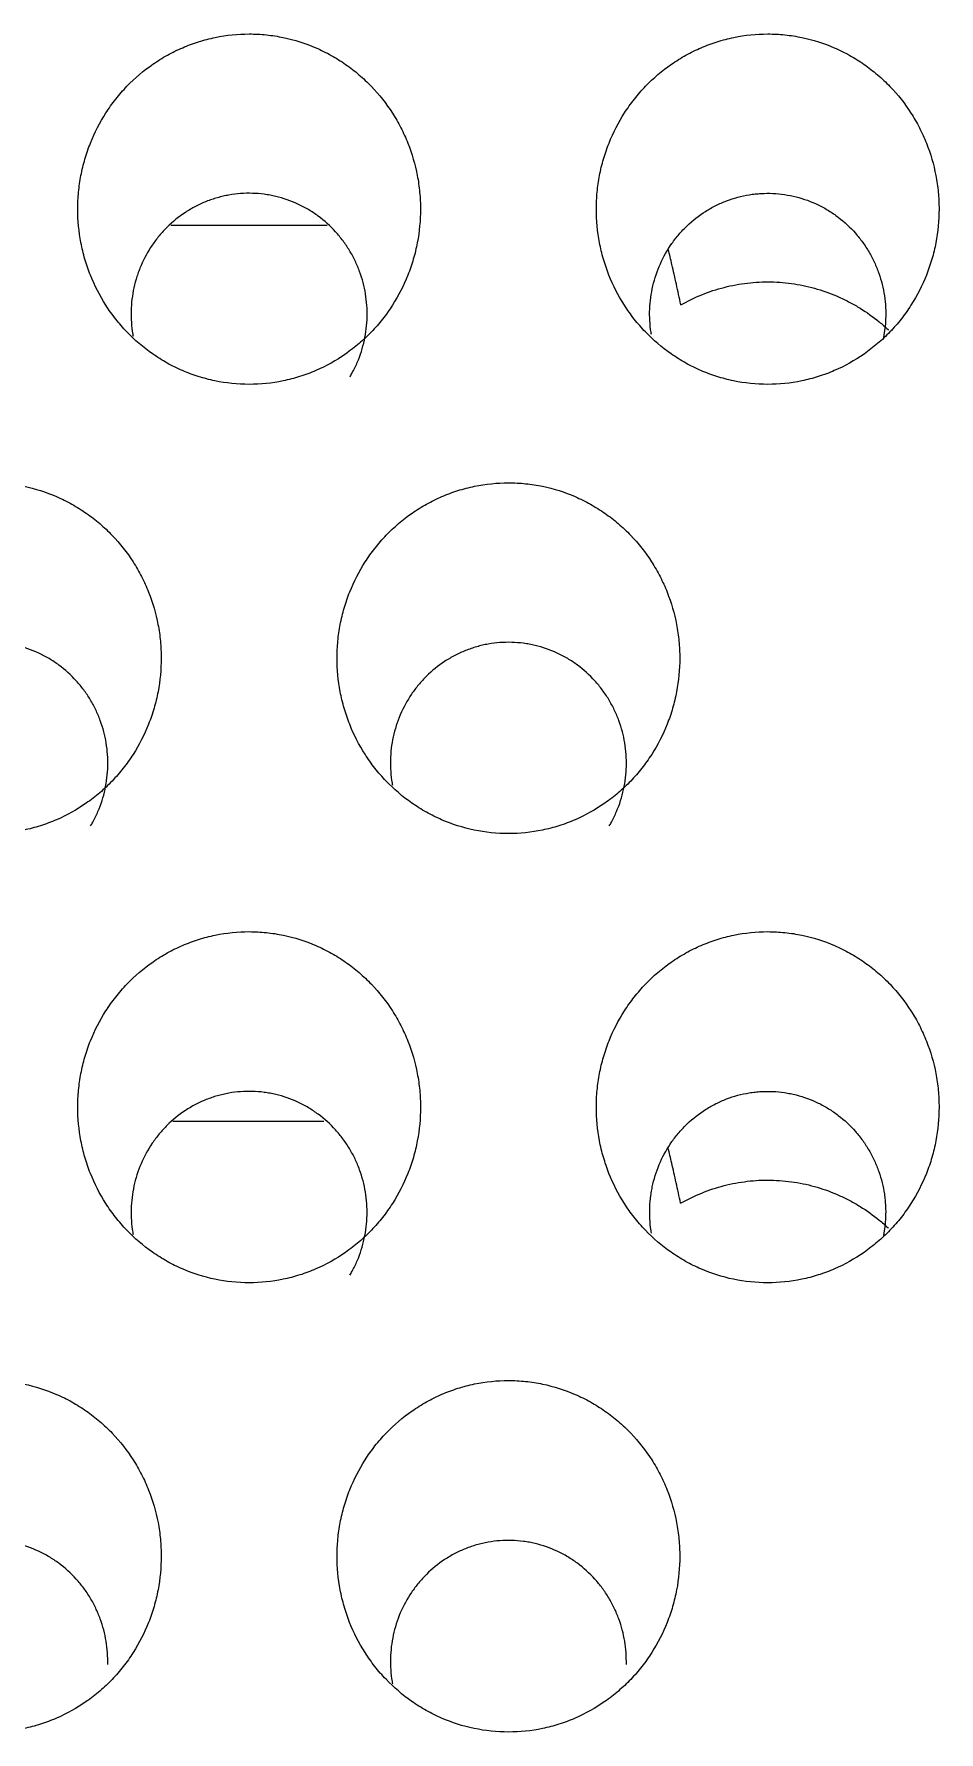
# Model space of a CAD drawing. Header units: millimetres. Extents: x 70151 to 230897, y 35202 to 113211.
# Drawn here: x 178599.89 to 178605.1, y 69187.48 to 69197.26 of the extents above; entities that cross this region are included whole.
import ezdxf

# ---------------------------------------------------------------- set-up
doc = ezdxf.new("R2010")
doc.units = ezdxf.units.MM
doc.header["$LTSCALE"] = 50
doc.layers.add('2-con', color=2, linetype='Continuous')
doc.layers.add('mark-B', color=2, linetype='Continuous', lineweight=20)

# ---------------------------------------------------------------- blocks, each defined once
blk = doc.blocks.new('무풍1WAY 대형')
at = {"layer": 'mark-B'}
blk.add_line((53.3571, -431.5502), (54.2279, -431.5502), dxfattribs=at)
for points, knots in [([(52.2945, -428.0332), (52.228, -428.0332), (52.1627, -428.04), (52.0664, -428.06), (52.0346, -428.0683), (51.9874, -428.0833), (51.9716, -428.0888), (51.9407, -428.1003), (51.9254, -428.1065), (51.85, -428.1392), (51.793, -428.1711), (51.7121, -428.2275), (51.6859, -428.2479), (51.636, -428.2907), (51.5886, -428.3357), (51.5459, -428.3849), (51.5157, -428.4234), (51.5059, -428.4365), (51.4869, -428.4633), (51.4777, -428.477), (51.4335, -428.5462), (51.404, -428.6042), (51.3681, -428.6947), (51.3575, -428.7255), (51.3438, -428.7726), (51.3396, -428.7885), (51.332, -428.8204), (51.3286, -428.8363), (51.3134, -428.9163), (51.3073, -428.9808), (51.3073, -429.062), (51.3077, -429.0783), (51.3092, -429.1109), (51.3104, -429.1273), (51.315, -429.1762), (51.3196, -429.2084), (51.3378, -429.304), (51.3558, -429.3662), (51.3919, -429.4573), (51.4055, -429.4873), (51.4353, -429.5455), (51.4515, -429.5737), (51.504, -429.6558), (51.5441, -429.707), (51.601, -429.7666), (51.6127, -429.7782), (51.6366, -429.8008), (51.6731, -429.8337), (51.7375, -429.8837), (51.7928, -429.9184), (51.8358, -429.9425), (51.8504, -429.9502), (51.88, -429.9648), (51.8951, -429.9718), (51.9707, -430.0046), (52.0331, -430.0244), (52.1295, -430.0445), (52.162, -430.0496), (52.2282, -430.0565), (52.2611, -430.0582), (52.3596, -430.0583), (52.4249, -430.0516), (52.5059, -430.0349), (52.5221, -430.0311), (52.5541, -430.0227), (52.6016, -430.009), (52.6784, -429.9804), (52.7372, -429.9514), (52.7946, -429.9194), (52.8228, -429.9017), (52.9038, -429.8453), (52.9533, -429.8028), (53.0098, -429.7438), (53.0209, -429.7317), (53.0424, -429.7069), (53.053, -429.6942), (53.0834, -429.6554), (53.1024, -429.6287), (53.155, -429.5465), (53.1846, -429.4886), (53.2149, -429.4125), (53.2206, -429.397), (53.2312, -429.366), (53.2459, -429.3194), (53.2648, -429.2405), (53.274, -429.1763), (53.2786, -429.1277), (53.2798, -429.1115), (53.2813, -429.0788), (53.2817, -429.0624), (53.2817, -428.9806), (53.2756, -428.9161), (53.2575, -428.8206), (53.2499, -428.789), (53.2363, -428.7419), (53.2313, -428.7262), (53.2207, -428.6952), (53.2151, -428.6798), (53.185, -428.604), (53.1555, -428.5463), (53.103, -428.4639), (53.0841, -428.4372), (53.0434, -428.3853), (53.022, -428.3605), (52.9543, -428.2898), (52.905, -428.2473), (52.8378, -428.2002), (52.824, -428.1911), (52.796, -428.1735), (52.7818, -428.165), (52.7387, -428.1409), (52.7093, -428.1264), (52.6194, -428.0873), (52.5569, -428.0673), (52.4268, -428.04), (52.361, -428.0332), (52.2945, -428.0332)], [0, 0, 0, 0, 0.03125, 0.03125, 0.046875, 0.046875, 0.054687, 0.054687, 0.0625, 0.0625, 0.09375, 0.09375, 0.109375, 0.109375, 0.125, 0.140625, 0.140625, 0.148437, 0.148437, 0.15625, 0.15625, 0.1875, 0.1875, 0.203125, 0.203125, 0.210937, 0.210937, 0.21875, 0.21875, 0.25, 0.25, 0.257812, 0.257812, 0.265625, 0.265625, 0.28125, 0.28125, 0.3125, 0.3125, 0.328125, 0.328125, 0.34375, 0.34375, 0.375, 0.375, 0.382813, 0.382813, 0.390625, 0.40625, 0.421875, 0.421875, 0.429687, 0.429687, 0.4375, 0.4375, 0.46875, 0.46875, 0.484375, 0.484375, 0.5, 0.5, 0.53125, 0.53125, 0.539063, 0.539063, 0.546875, 0.5625, 0.578125, 0.578125, 0.59375, 0.59375, 0.625, 0.625, 0.632812, 0.632812, 0.640625, 0.640625, 0.65625, 0.65625, 0.6875, 0.6875, 0.695312, 0.695312, 0.703125, 0.71875, 0.734375, 0.734375, 0.742187, 0.742187, 0.75, 0.75, 0.78125, 0.78125, 0.796875, 0.796875, 0.804687, 0.804687, 0.8125, 0.8125, 0.84375, 0.84375, 0.859375, 0.859375, 0.875, 0.875, 0.90625, 0.90625, 0.914063, 0.914063, 0.921875, 0.921875, 0.9375, 0.9375, 0.96875, 0.96875, 1, 1, 1, 1]), ([(55.2821, -428.0332), (55.2156, -428.0332), (55.1503, -428.04), (55.054, -428.06), (55.0222, -428.0683), (54.9749, -428.0833), (54.9592, -428.0888), (54.9282, -428.1003), (54.9129, -428.1065), (54.8376, -428.1392), (54.7805, -428.1711), (54.6997, -428.2275), (54.6734, -428.2479), (54.6236, -428.2907), (54.5762, -428.3357), (54.5335, -428.3849), (54.5032, -428.4234), (54.4935, -428.4365), (54.4745, -428.4633), (54.4653, -428.477), (54.421, -428.5462), (54.3915, -428.6042), (54.3556, -428.6947), (54.3451, -428.7255), (54.3314, -428.7726), (54.3272, -428.7885), (54.3195, -428.8204), (54.3161, -428.8363), (54.3009, -428.9163), (54.2949, -428.9808), (54.2949, -429.062), (54.2953, -429.0783), (54.2968, -429.1109), (54.2979, -429.1273), (54.3026, -429.1762), (54.3072, -429.2084), (54.3254, -429.304), (54.3434, -429.3662), (54.3795, -429.4573), (54.3931, -429.4873), (54.4228, -429.5455), (54.439, -429.5737), (54.4915, -429.6558), (54.5316, -429.707), (54.5886, -429.7666), (54.6003, -429.7782), (54.6241, -429.8008), (54.6606, -429.8337), (54.725, -429.8837), (54.7804, -429.9184), (54.8233, -429.9425), (54.8379, -429.9502), (54.8676, -429.9648), (54.8826, -429.9718), (54.9583, -430.0046), (55.0207, -430.0244), (55.117, -430.0445), (55.1496, -430.0496), (55.2157, -430.0565), (55.2487, -430.0582), (55.3472, -430.0583), (55.4124, -430.0516), (55.4934, -430.0349), (55.5096, -430.0311), (55.5417, -430.0227), (55.5892, -430.009), (55.6659, -429.9804), (55.7247, -429.9514), (55.7822, -429.9194), (55.8104, -429.9017), (55.8913, -429.8453), (55.9408, -429.8028), (55.9974, -429.7438), (56.0084, -429.7317), (56.03, -429.7069), (56.0405, -429.6942), (56.071, -429.6554), (56.0899, -429.6287), (56.1425, -429.5465), (56.1722, -429.4886), (56.2024, -429.4125), (56.2081, -429.397), (56.2187, -429.366), (56.2335, -429.3194), (56.2524, -429.2405), (56.2615, -429.1763), (56.2661, -429.1277), (56.2673, -429.1115), (56.2689, -429.0788), (56.2692, -429.0624), (56.2693, -428.9806), (56.2631, -428.9161), (56.245, -428.8206), (56.2375, -428.789), (56.2238, -428.7419), (56.2189, -428.7262), (56.2083, -428.6952), (56.2026, -428.6798), (56.1726, -428.604), (56.1431, -428.5463), (56.0906, -428.4639), (56.0717, -428.4372), (56.031, -428.3853), (56.0095, -428.3605), (55.9419, -428.2898), (55.8925, -428.2473), (55.8253, -428.2002), (55.8116, -428.1911), (55.7836, -428.1735), (55.7693, -428.165), (55.7262, -428.1409), (55.6969, -428.1264), (55.6069, -428.0873), (55.5444, -428.0673), (55.4143, -428.04), (55.3486, -428.0332), (55.2821, -428.0332)], [0, 0, 0, 0, 0.03125, 0.03125, 0.046875, 0.046875, 0.054687, 0.054687, 0.0625, 0.0625, 0.09375, 0.09375, 0.109375, 0.109375, 0.125, 0.140625, 0.140625, 0.148437, 0.148437, 0.15625, 0.15625, 0.1875, 0.1875, 0.203125, 0.203125, 0.210937, 0.210937, 0.21875, 0.21875, 0.25, 0.25, 0.257812, 0.257812, 0.265625, 0.265625, 0.28125, 0.28125, 0.3125, 0.3125, 0.328125, 0.328125, 0.34375, 0.34375, 0.375, 0.375, 0.382812, 0.382812, 0.390625, 0.40625, 0.421875, 0.421875, 0.429687, 0.429687, 0.4375, 0.4375, 0.46875, 0.46875, 0.484375, 0.484375, 0.5, 0.5, 0.53125, 0.53125, 0.539062, 0.539062, 0.546875, 0.5625, 0.578125, 0.578125, 0.59375, 0.59375, 0.625, 0.625, 0.632812, 0.632812, 0.640625, 0.640625, 0.65625, 0.65625, 0.6875, 0.6875, 0.695312, 0.695312, 0.703125, 0.71875, 0.734375, 0.734375, 0.742187, 0.742187, 0.75, 0.75, 0.78125, 0.78125, 0.796875, 0.796875, 0.804687, 0.804687, 0.8125, 0.8125, 0.84375, 0.84375, 0.859375, 0.859375, 0.875, 0.875, 0.90625, 0.90625, 0.914062, 0.914062, 0.921875, 0.921875, 0.9375, 0.9375, 0.96875, 0.96875, 1, 1, 1, 1]), ([(51.6151, -428.423), (51.6141, -428.4682), (51.6204, -428.557), (51.6429, -428.6431), (51.6623, -428.696), (51.6665, -428.7066), (51.6752, -428.7273), (51.6891, -428.7581), (51.7156, -428.8073), (51.7405, -428.8445), (51.7606, -428.8715), (51.7675, -428.8804), (51.7819, -428.8978), (51.7893, -428.9064), (51.8274, -428.9484), (51.8607, -428.9786), (51.9148, -429.0186), (51.9336, -429.0311), (51.9725, -429.0544), (51.9928, -429.0651), (52.0543, -429.0938), (52.0969, -429.1086), (52.1519, -429.1217), (52.163, -429.1241), (52.1854, -429.1282), (52.1967, -429.13), (52.2306, -429.1344), (52.2532, -429.1362), (52.3209, -429.1381), (52.366, -429.1348), (52.4222, -429.1248), (52.4334, -429.1225), (52.4556, -429.1174), (52.4885, -429.1088), (52.5418, -429.0906), (52.5829, -429.0717), (52.6131, -429.0559), (52.6231, -429.0504), (52.6427, -429.0388), (52.6523, -429.0328), (52.6995, -429.0017), (52.7344, -428.9734), (52.7745, -428.9337), (52.7823, -428.9256), (52.7976, -428.9088), (52.8051, -428.9002), (52.8267, -428.8741), (52.8402, -428.8562), (52.8779, -428.8005), (52.8994, -428.7611), (52.9349, -428.6778), (52.9484, -428.6351), (52.9626, -428.5697), (52.9663, -428.5477), (52.9717, -428.5031), (52.9733, -428.4805), (52.975, -428.4131), (52.9719, -428.3686), (52.964, -428.3203), (52.9633, -428.3161), (52.9625, -428.3118)], [0, 0, 0, 0, 0.058493, 0.116986, 0.116986, 0.13161, 0.13161, 0.146233, 0.17548, 0.204726, 0.204726, 0.21935, 0.21935, 0.233973, 0.233973, 0.292466, 0.292466, 0.321713, 0.321713, 0.350959, 0.350959, 0.409453, 0.409453, 0.424076, 0.424076, 0.438699, 0.438699, 0.467946, 0.467946, 0.526439, 0.526439, 0.541062, 0.541062, 0.555686, 0.584932, 0.614179, 0.614179, 0.628802, 0.628802, 0.643426, 0.643426, 0.701919, 0.701919, 0.716542, 0.716542, 0.731165, 0.731165, 0.760412, 0.760412, 0.818905, 0.818905, 0.877399, 0.877399, 0.906645, 0.906645, 0.935892, 0.935892, 0.994385, 0.994385, 1, 1, 1, 1]), ([(54.6027, -428.423), (54.6016, -428.4682), (54.608, -428.557), (54.6305, -428.6431), (54.6498, -428.696), (54.654, -428.7066), (54.6628, -428.7273), (54.6766, -428.7581), (54.7032, -428.8073), (54.7281, -428.8445), (54.7481, -428.8715), (54.7551, -428.8804), (54.7694, -428.8978), (54.7768, -428.9064), (54.8149, -428.9484), (54.8482, -428.9786), (54.9024, -429.0186), (54.9211, -429.0311), (54.96, -429.0544), (54.9803, -429.0651), (55.0419, -429.0938), (55.0844, -429.1086), (55.1394, -429.1217), (55.1505, -429.1241), (55.1729, -429.1282), (55.1842, -429.13), (55.2182, -429.1344), (55.2408, -429.1362), (55.3085, -429.1381), (55.3536, -429.1348), (55.4098, -429.1248), (55.421, -429.1225), (55.4431, -429.1174), (55.4761, -429.1088), (55.5294, -429.0906), (55.5705, -429.0717), (55.6006, -429.0559), (55.6106, -429.0504), (55.6302, -429.0388), (55.6399, -429.0328), (55.6871, -429.0017), (55.722, -428.9734), (55.762, -428.9337), (55.7699, -428.9256), (55.7852, -428.9088), (55.7927, -428.9002), (55.8143, -428.8741), (55.8278, -428.8562), (55.8654, -428.8005), (55.8869, -428.7611), (55.9224, -428.6778), (55.9359, -428.6351), (55.9501, -428.5697), (55.9539, -428.5477), (55.9592, -428.5031), (55.9608, -428.4805), (55.9625, -428.4131), (55.9595, -428.3686), (55.9515, -428.3203), (55.9508, -428.3161), (55.95, -428.3118)], [0, 0, 0, 0, 0.058493, 0.116986, 0.116986, 0.13161, 0.13161, 0.146233, 0.17548, 0.204726, 0.204726, 0.21935, 0.21935, 0.233973, 0.233973, 0.292466, 0.292466, 0.321713, 0.321713, 0.350959, 0.350959, 0.409453, 0.409453, 0.424076, 0.424076, 0.438699, 0.438699, 0.467946, 0.467946, 0.526439, 0.526439, 0.541062, 0.541062, 0.555686, 0.584932, 0.614179, 0.614179, 0.628802, 0.628802, 0.643426, 0.643426, 0.701919, 0.701919, 0.716542, 0.716542, 0.731165, 0.731165, 0.760412, 0.760412, 0.818905, 0.818905, 0.877399, 0.877399, 0.906645, 0.906645, 0.935892, 0.935892, 0.994385, 0.994385, 1, 1, 1, 1]), ([(50.8007, -430.621), (50.7343, -430.621), (50.669, -430.6278), (50.5728, -430.6478), (50.541, -430.6561), (50.4937, -430.671), (50.478, -430.6765), (50.447, -430.688), (50.4317, -430.6942), (50.3564, -430.7268), (50.2993, -430.7587), (50.2185, -430.815), (50.1923, -430.8354), (50.1424, -430.8781), (50.095, -430.923), (50.0523, -430.9722), (50.022, -431.0107), (50.0123, -431.0238), (49.9933, -431.0505), (49.9841, -431.0641), (49.9398, -431.1333), (49.9103, -431.1912), (49.8744, -431.2817), (49.8638, -431.3125), (49.8501, -431.3595), (49.8459, -431.3754), (49.8383, -431.4073), (49.8348, -431.4232), (49.8196, -431.5031), (49.8136, -431.5675), (49.8136, -431.6487), (49.814, -431.6649), (49.8155, -431.6975), (49.8166, -431.7139), (49.8213, -431.7628), (49.8259, -431.795), (49.8441, -431.8905), (49.8621, -431.9527), (49.8982, -432.0436), (49.9118, -432.0737), (49.9416, -432.1318), (49.9578, -432.16), (50.0103, -432.242), (50.0504, -432.2932), (50.1074, -432.3527), (50.1191, -432.3643), (50.1429, -432.3869), (50.1794, -432.4197), (50.2438, -432.4696), (50.2992, -432.5043), (50.3422, -432.5283), (50.3567, -432.536), (50.3864, -432.5506), (50.4014, -432.5576), (50.4771, -432.5903), (50.5394, -432.6101), (50.6358, -432.6302), (50.6683, -432.6353), (50.7344, -432.6422), (50.7674, -432.6438), (50.8659, -432.6439), (50.9311, -432.6373), (51.012, -432.6206), (51.0282, -432.6168), (51.0603, -432.6084), (51.1078, -432.5947), (51.1845, -432.5661), (51.2433, -432.5372), (51.3007, -432.5052), (51.3289, -432.4876), (51.4098, -432.4312), (51.4594, -432.3888), (51.5159, -432.3299), (51.527, -432.3178), (51.5485, -432.293), (51.559, -432.2803), (51.5896, -432.2416), (51.6085, -432.2149), (51.6611, -432.1328), (51.6908, -432.075), (51.721, -431.9989), (51.7267, -431.9835), (51.7374, -431.9525), (51.7521, -431.9059), (51.771, -431.8271), (51.7802, -431.7629), (51.7848, -431.7144), (51.786, -431.6982), (51.7875, -431.6655), (51.7879, -431.6491), (51.7879, -431.5674), (51.7818, -431.5029), (51.7637, -431.4075), (51.7561, -431.3759), (51.7425, -431.3288), (51.7375, -431.3132), (51.7269, -431.2822), (51.7212, -431.2668), (51.6912, -431.1911), (51.6617, -431.1334), (51.6091, -431.0512), (51.5902, -431.0245), (51.5495, -430.9726), (51.5281, -430.9479), (51.4604, -430.8772), (51.4111, -430.8348), (51.3438, -430.7877), (51.3301, -430.7786), (51.3021, -430.761), (51.2879, -430.7526), (51.2448, -430.7285), (51.2154, -430.714), (51.1255, -430.675), (51.063, -430.655), (50.933, -430.6278), (50.8672, -430.621), (50.8007, -430.621)], [0, 0, 0, 0, 0.03125, 0.03125, 0.046875, 0.046875, 0.054687, 0.054687, 0.0625, 0.0625, 0.09375, 0.09375, 0.109375, 0.109375, 0.125, 0.140625, 0.140625, 0.148437, 0.148437, 0.15625, 0.15625, 0.1875, 0.1875, 0.203125, 0.203125, 0.210937, 0.210937, 0.21875, 0.21875, 0.25, 0.25, 0.257812, 0.257812, 0.265625, 0.265625, 0.28125, 0.28125, 0.3125, 0.3125, 0.328125, 0.328125, 0.34375, 0.34375, 0.375, 0.375, 0.382813, 0.382813, 0.390625, 0.40625, 0.421875, 0.421875, 0.429688, 0.429688, 0.4375, 0.4375, 0.46875, 0.46875, 0.484375, 0.484375, 0.5, 0.5, 0.53125, 0.53125, 0.539063, 0.539063, 0.546875, 0.5625, 0.578125, 0.578125, 0.59375, 0.59375, 0.625, 0.625, 0.632813, 0.632813, 0.640625, 0.640625, 0.65625, 0.65625, 0.6875, 0.6875, 0.695312, 0.695312, 0.703125, 0.71875, 0.734375, 0.734375, 0.742187, 0.742187, 0.75, 0.75, 0.78125, 0.78125, 0.796875, 0.796875, 0.804687, 0.804687, 0.8125, 0.8125, 0.84375, 0.84375, 0.859375, 0.859375, 0.875, 0.875, 0.90625, 0.90625, 0.914062, 0.914062, 0.921875, 0.921875, 0.9375, 0.9375, 0.96875, 0.96875, 1, 1, 1, 1]), ([(53.7883, -430.621), (53.7218, -430.621), (53.6565, -430.6278), (53.5603, -430.6478), (53.5285, -430.6561), (53.4812, -430.671), (53.4655, -430.6764), (53.4346, -430.688), (53.4193, -430.6942), (53.3439, -430.7268), (53.2869, -430.7587), (53.2061, -430.815), (53.1798, -430.8354), (53.13, -430.8781), (53.0825, -430.923), (53.0399, -430.9722), (53.0096, -431.0107), (52.9998, -431.0238), (52.9808, -431.0505), (52.9716, -431.0641), (52.9273, -431.1333), (52.8978, -431.1912), (52.8619, -431.2817), (52.8513, -431.3125), (52.8377, -431.3595), (52.8334, -431.3754), (52.8258, -431.4073), (52.8224, -431.4232), (52.8072, -431.5031), (52.8011, -431.5675), (52.8011, -431.6487), (52.8015, -431.6649), (52.803, -431.6975), (52.8042, -431.7139), (52.8088, -431.7628), (52.8134, -431.795), (52.8317, -431.8905), (52.8497, -431.9527), (52.8858, -432.0436), (52.8994, -432.0737), (52.9292, -432.1318), (52.9454, -432.16), (52.9979, -432.2419), (53.038, -432.2932), (53.0949, -432.3527), (53.1066, -432.3643), (53.1305, -432.3868), (53.167, -432.4197), (53.2314, -432.4696), (53.2867, -432.5043), (53.3297, -432.5283), (53.3443, -432.536), (53.3739, -432.5506), (53.389, -432.5576), (53.4646, -432.5903), (53.527, -432.6101), (53.6233, -432.6302), (53.6559, -432.6353), (53.722, -432.6421), (53.7549, -432.6438), (53.8534, -432.6439), (53.9186, -432.6373), (53.9996, -432.6206), (54.0158, -432.6168), (54.0478, -432.6084), (54.0953, -432.5947), (54.172, -432.5661), (54.2308, -432.5372), (54.2883, -432.5052), (54.3165, -432.4876), (54.3974, -432.4312), (54.4469, -432.3888), (54.5035, -432.3299), (54.5145, -432.3178), (54.5361, -432.293), (54.5466, -432.2803), (54.5771, -432.2416), (54.596, -432.2149), (54.6487, -432.1328), (54.6783, -432.075), (54.7086, -431.9989), (54.7143, -431.9835), (54.7249, -431.9525), (54.7397, -431.9059), (54.7586, -431.8271), (54.7677, -431.7629), (54.7723, -431.7144), (54.7735, -431.6982), (54.7751, -431.6655), (54.7754, -431.6491), (54.7755, -431.5674), (54.7693, -431.5029), (54.7512, -431.4075), (54.7436, -431.3759), (54.73, -431.3288), (54.7251, -431.3132), (54.7144, -431.2821), (54.7088, -431.2668), (54.6787, -431.1911), (54.6492, -431.1334), (54.5967, -431.0511), (54.5778, -431.0245), (54.5371, -430.9726), (54.5156, -430.9479), (54.448, -430.8772), (54.3986, -430.8347), (54.3314, -430.7877), (54.3177, -430.7786), (54.2896, -430.761), (54.2754, -430.7526), (54.2323, -430.7285), (54.203, -430.714), (54.113, -430.675), (54.0505, -430.655), (53.9205, -430.6278), (53.8548, -430.621), (53.7883, -430.621)], [0, 0, 0, 0, 0.03125, 0.03125, 0.046875, 0.046875, 0.054688, 0.054688, 0.0625, 0.0625, 0.09375, 0.09375, 0.109375, 0.109375, 0.125, 0.140625, 0.140625, 0.148438, 0.148438, 0.15625, 0.15625, 0.1875, 0.1875, 0.203125, 0.203125, 0.210938, 0.210938, 0.21875, 0.21875, 0.25, 0.25, 0.257813, 0.257813, 0.265625, 0.265625, 0.28125, 0.28125, 0.3125, 0.3125, 0.328125, 0.328125, 0.34375, 0.34375, 0.375, 0.375, 0.382812, 0.382812, 0.390625, 0.40625, 0.421875, 0.421875, 0.429687, 0.429687, 0.4375, 0.4375, 0.46875, 0.46875, 0.484375, 0.484375, 0.5, 0.5, 0.53125, 0.53125, 0.539063, 0.539063, 0.546875, 0.5625, 0.578125, 0.578125, 0.59375, 0.59375, 0.625, 0.625, 0.632813, 0.632813, 0.640625, 0.640625, 0.65625, 0.65625, 0.6875, 0.6875, 0.695313, 0.695313, 0.703125, 0.71875, 0.734375, 0.734375, 0.742187, 0.742187, 0.75, 0.75, 0.78125, 0.78125, 0.796875, 0.796875, 0.804687, 0.804687, 0.8125, 0.8125, 0.84375, 0.84375, 0.859375, 0.859375, 0.875, 0.875, 0.90625, 0.90625, 0.914062, 0.914062, 0.921875, 0.921875, 0.9375, 0.9375, 0.96875, 0.96875, 1, 1, 1, 1]), ([(53.2077, -430.6651), (53.2033, -430.6725), (53.199, -430.68), (53.184, -430.7075), (53.1742, -430.7278), (53.1479, -430.7896), (53.1343, -430.8321), (53.12, -430.898), (53.1162, -430.9204), (53.1109, -430.9651), (53.1093, -430.9876), (53.1087, -431.0102)], [0, 0, 0, 0, 0.071147, 0.071147, 0.256917, 0.256917, 0.628459, 0.628459, 0.814229, 0.814229, 1, 1, 1, 1]), ([(51.3023, -431.0793), (51.2629, -431.1017), (51.1818, -431.1411), (51.0962, -431.1694), (51.0303, -431.1864), (51.0079, -431.1914), (50.9632, -431.1997), (50.9408, -431.2031), (50.8734, -431.211), (50.8284, -431.2133), (50.7607, -431.2121), (50.7381, -431.2109), (50.6928, -431.2071), (50.6701, -431.2044), (50.6025, -431.194), (50.5143, -431.1742), (50.4297, -431.143), (50.3676, -431.1152), (50.347, -431.1052), (50.3069, -431.0839), (50.2873, -431.0726), (50.2298, -431.0371), (50.1932, -431.011), (50.1409, -430.9684), (50.124, -430.9536), (50.1062, -430.9371), (50.1051, -430.936), (50.1039, -430.9349)], [0, 0, 0, 0, 0.104871, 0.209743, 0.209743, 0.262179, 0.262179, 0.314614, 0.314614, 0.419486, 0.419486, 0.471922, 0.471922, 0.524357, 0.524357, 0.629229, 0.7341, 0.7341, 0.786536, 0.786536, 0.838972, 0.838972, 0.943843, 0.943843, 0.996279, 0.996279, 1, 1, 1, 1]), ([(51.4188, -431.3173), (51.4004, -431.3586), (51.3782, -431.3976), (51.3397, -431.4525), (51.3259, -431.4702), (51.2966, -431.5044), (51.2809, -431.521), (51.2319, -431.5678), (51.1966, -431.5954), (51.1396, -431.6316), (51.1199, -431.6428), (51.0791, -431.6632), (51.0584, -431.6723), (50.9951, -431.6964), (50.9516, -431.7081), (50.8955, -431.7172), (50.8842, -431.7187), (50.8615, -431.7212), (50.8275, -431.724), (50.771, -431.7244), (50.7261, -431.7201), (50.6924, -431.7151), (50.6813, -431.7131), (50.6589, -431.7087), (50.6477, -431.7061), (50.5926, -431.6921), (50.5503, -431.6765), (50.4894, -431.647), (50.4695, -431.636), (50.4307, -431.6121), (50.4121, -431.5993), (50.3585, -431.5583), (50.3257, -431.5276), (50.2883, -431.4851), (50.281, -431.4764), (50.2669, -431.4587), (50.2465, -431.4317), (50.216, -431.3846), (50.1952, -431.3447), (50.1763, -431.3036), (50.1679, -431.2827), (50.1458, -431.2193), (50.1352, -431.176), (50.127, -431.1207), (50.1256, -431.1095), (50.1234, -431.0871), (50.1225, -431.0758), (50.1208, -431.0421), (50.1207, -431.0198), (50.1231, -430.9628), (50.127, -430.9284), (50.1335, -430.8942)], [0, 0, 0, 0, 0.067668, 0.067668, 0.101502, 0.101502, 0.135336, 0.135336, 0.203005, 0.203005, 0.236839, 0.236839, 0.270673, 0.270673, 0.338341, 0.338341, 0.355258, 0.355258, 0.372175, 0.406009, 0.439843, 0.439843, 0.45676, 0.45676, 0.473678, 0.473678, 0.541346, 0.541346, 0.57518, 0.57518, 0.609014, 0.609014, 0.676682, 0.676682, 0.693599, 0.693599, 0.710516, 0.74435, 0.778184, 0.778184, 0.812019, 0.812019, 0.879687, 0.879687, 0.896604, 0.896604, 0.913521, 0.913521, 0.947355, 0.947355, 1, 1, 1, 1]), ([(51.4704, -430.9077), (51.4712, -430.9127), (51.472, -430.9178), (51.4794, -430.9673), (51.4817, -431.0118), (51.479, -431.0787), (51.477, -431.101), (51.4725, -431.1344), (51.4707, -431.1456), (51.4666, -431.1678), (51.4643, -431.1788), (51.4516, -431.2334), (51.4373, -431.276), (51.4188, -431.3173)], [0, 0, 0, 0, 0.036458, 0.036458, 0.357639, 0.357639, 0.518229, 0.518229, 0.598524, 0.598524, 0.678819, 0.678819, 1, 1, 1, 1]), ([(53.1087, -431.0102), (53.1077, -431.0554), (53.114, -431.1442), (53.1365, -431.2303), (53.1559, -431.2831), (53.1601, -431.2937), (53.1688, -431.3144), (53.1827, -431.3452), (53.2093, -431.3943), (53.2342, -431.4315), (53.2543, -431.4585), (53.2612, -431.4674), (53.2755, -431.4848), (53.283, -431.4934), (53.3211, -431.5354), (53.3544, -431.5655), (53.4085, -431.6055), (53.4273, -431.618), (53.4662, -431.6412), (53.4865, -431.6519), (53.5481, -431.6806), (53.5906, -431.6954), (53.6456, -431.7085), (53.6567, -431.7108), (53.6791, -431.7149), (53.6904, -431.7167), (53.7243, -431.7212), (53.7469, -431.723), (53.8147, -431.7249), (53.8597, -431.7216), (53.916, -431.7116), (53.9272, -431.7093), (53.9493, -431.7042), (53.9822, -431.6956), (54.0356, -431.6774), (54.0766, -431.6585), (54.1068, -431.6428), (54.1168, -431.6372), (54.1364, -431.6257), (54.1461, -431.6197), (54.1933, -431.5887), (54.2282, -431.5604), (54.2683, -431.5207), (54.2761, -431.5126), (54.2914, -431.4959), (54.2989, -431.4873), (54.3206, -431.4612), (54.334, -431.4432), (54.3717, -431.3876), (54.3932, -431.3483), (54.4288, -431.2651), (54.4423, -431.2224), (54.4565, -431.157), (54.4602, -431.1349), (54.4656, -431.0904), (54.4672, -431.0678), (54.4689, -431.0004), (54.4659, -430.956), (54.458, -430.9078), (54.4572, -430.9036), (54.4565, -430.8995)], [0, 0, 0, 0, 0.0585, 0.117, 0.117, 0.131625, 0.131625, 0.14625, 0.1755, 0.20475, 0.20475, 0.219375, 0.219375, 0.234, 0.234, 0.2925, 0.2925, 0.32175, 0.32175, 0.351, 0.351, 0.409501, 0.409501, 0.424126, 0.424126, 0.438751, 0.438751, 0.468001, 0.468001, 0.526501, 0.526501, 0.541126, 0.541126, 0.555751, 0.585001, 0.614251, 0.614251, 0.628876, 0.628876, 0.643501, 0.643501, 0.702001, 0.702001, 0.716626, 0.716626, 0.731251, 0.731251, 0.760501, 0.760501, 0.819001, 0.819001, 0.877501, 0.877501, 0.906751, 0.906751, 0.936001, 0.936001, 0.994501, 0.994501, 1, 1, 1, 1]), ([(51.3023, -431.0793), (51.3108, -431.1195), (51.3194, -431.159), (51.3365, -431.2364), (51.345, -431.2742), (51.3606, -431.3404), (51.3675, -431.3692), (51.3745, -431.3969)], [0, 0, 0, 0, 0.355626, 0.355626, 0.711252, 0.711252, 1, 1, 1, 1]), ([(52.2945, -433.2088), (52.2281, -433.2088), (52.1628, -433.2156), (52.0666, -433.2355), (52.0348, -433.2438), (51.9876, -433.2587), (51.9719, -433.2641), (51.9409, -433.2757), (51.9256, -433.2818), (51.8503, -433.3144), (51.7932, -433.3462), (51.7124, -433.4025), (51.6862, -433.4228), (51.6363, -433.4655), (51.5889, -433.5104), (51.5462, -433.5595), (51.516, -433.5979), (51.5062, -433.611), (51.4872, -433.6377), (51.478, -433.6513), (51.4337, -433.7204), (51.4041, -433.7783), (51.3682, -433.8687), (51.3576, -433.8994), (51.3439, -433.9465), (51.3397, -433.9623), (51.3321, -433.9941), (51.3287, -434.0101), (51.3135, -434.0899), (51.3074, -434.1543), (51.3074, -434.2354), (51.3078, -434.2516), (51.3093, -434.2842), (51.3105, -434.3005), (51.3151, -434.3494), (51.3197, -434.3816), (51.3379, -434.477), (51.356, -434.5391), (51.3921, -434.63), (51.4057, -434.6601), (51.4355, -434.7181), (51.4517, -434.7463), (51.5042, -434.8281), (51.5443, -434.8793), (51.6013, -434.9387), (51.613, -434.9503), (51.6369, -434.9729), (51.6734, -435.0057), (51.7378, -435.0555), (51.7931, -435.0901), (51.8361, -435.1141), (51.8507, -435.1218), (51.8803, -435.1364), (51.8954, -435.1434), (51.971, -435.1761), (52.0333, -435.1958), (52.1296, -435.2159), (52.1622, -435.2209), (52.2282, -435.2278), (52.2612, -435.2295), (52.3596, -435.2295), (52.4248, -435.2229), (52.5057, -435.2062), (52.5219, -435.2025), (52.5539, -435.1941), (52.6014, -435.1805), (52.6781, -435.1519), (52.7369, -435.123), (52.7944, -435.0911), (52.8225, -435.0735), (52.9035, -435.0172), (52.953, -434.9748), (53.0096, -434.916), (53.0206, -434.9039), (53.0422, -434.8792), (53.0527, -434.8665), (53.0832, -434.8278), (53.1021, -434.8012), (53.1548, -434.7191), (53.1845, -434.6613), (53.2147, -434.5853), (53.2204, -434.5699), (53.2311, -434.539), (53.2458, -434.4924), (53.2648, -434.4136), (53.2739, -434.3496), (53.2785, -434.3011), (53.2797, -434.2848), (53.2812, -434.2522), (53.2816, -434.2358), (53.2816, -434.1541), (53.2755, -434.0897), (53.2574, -433.9944), (53.2498, -433.9628), (53.2362, -433.9158), (53.2312, -433.9001), (53.2206, -433.8691), (53.2149, -433.8538), (53.1849, -433.7782), (53.1554, -433.7205), (53.1028, -433.6384), (53.0839, -433.6117), (53.0432, -433.5599), (53.0217, -433.5352), (52.9541, -433.4646), (52.9047, -433.4222), (52.8375, -433.3752), (52.8237, -433.3661), (52.7957, -433.3486), (52.7815, -433.3402), (52.7384, -433.3161), (52.7091, -433.3016), (52.6192, -433.2627), (52.5567, -433.2427), (52.4267, -433.2156), (52.361, -433.2088), (52.2945, -433.2088)], [0, 0, 0, 0, 0.03125, 0.03125, 0.046875, 0.046875, 0.054688, 0.054688, 0.0625, 0.0625, 0.09375, 0.09375, 0.109375, 0.109375, 0.125, 0.140625, 0.140625, 0.148438, 0.148438, 0.15625, 0.15625, 0.1875, 0.1875, 0.203125, 0.203125, 0.210938, 0.210938, 0.21875, 0.21875, 0.25, 0.25, 0.257813, 0.257813, 0.265625, 0.265625, 0.28125, 0.28125, 0.3125, 0.3125, 0.328125, 0.328125, 0.34375, 0.34375, 0.375, 0.375, 0.382813, 0.382813, 0.390625, 0.40625, 0.421875, 0.421875, 0.429688, 0.429688, 0.4375, 0.4375, 0.46875, 0.46875, 0.484375, 0.484375, 0.5, 0.5, 0.53125, 0.53125, 0.539063, 0.539063, 0.546875, 0.5625, 0.578125, 0.578125, 0.59375, 0.59375, 0.625, 0.625, 0.632813, 0.632813, 0.640625, 0.640625, 0.65625, 0.65625, 0.6875, 0.6875, 0.695313, 0.695313, 0.703125, 0.71875, 0.734375, 0.734375, 0.742188, 0.742188, 0.75, 0.75, 0.78125, 0.78125, 0.796875, 0.796875, 0.804688, 0.804688, 0.8125, 0.8125, 0.84375, 0.84375, 0.859375, 0.859375, 0.875, 0.875, 0.90625, 0.90625, 0.914063, 0.914063, 0.921875, 0.921875, 0.9375, 0.9375, 0.96875, 0.96875, 1, 1, 1, 1]), ([(55.2821, -433.2088), (55.2156, -433.2088), (55.1504, -433.2156), (55.0542, -433.2355), (55.0224, -433.2438), (54.9751, -433.2587), (54.9594, -433.2641), (54.9285, -433.2757), (54.9132, -433.2818), (54.8378, -433.3144), (54.7808, -433.3462), (54.7, -433.4025), (54.6737, -433.4228), (54.6239, -433.4655), (54.5765, -433.5104), (54.5338, -433.5595), (54.5035, -433.5979), (54.4937, -433.611), (54.4747, -433.6377), (54.4655, -433.6513), (54.4212, -433.7204), (54.3917, -433.7783), (54.3557, -433.8687), (54.3452, -433.8994), (54.3315, -433.9465), (54.3273, -433.9623), (54.3196, -433.9941), (54.3162, -434.0101), (54.301, -434.0899), (54.2949, -434.1543), (54.2949, -434.2354), (54.2953, -434.2516), (54.2968, -434.2842), (54.298, -434.3005), (54.3026, -434.3494), (54.3072, -434.3816), (54.3255, -434.477), (54.3435, -434.5391), (54.3796, -434.63), (54.3932, -434.6601), (54.423, -434.7181), (54.4392, -434.7463), (54.4917, -434.8281), (54.5319, -434.8793), (54.5888, -434.9387), (54.6006, -434.9503), (54.6244, -434.9729), (54.6609, -435.0057), (54.7253, -435.0555), (54.7807, -435.0901), (54.8236, -435.1141), (54.8382, -435.1218), (54.8679, -435.1364), (54.8829, -435.1434), (54.9585, -435.1761), (55.0209, -435.1958), (55.1171, -435.2159), (55.1497, -435.2209), (55.2158, -435.2278), (55.2487, -435.2295), (55.3472, -435.2295), (55.4123, -435.2229), (55.4933, -435.2062), (55.5095, -435.2025), (55.5415, -435.1941), (55.589, -435.1805), (55.6657, -435.1519), (55.7244, -435.123), (55.7819, -435.0911), (55.8101, -435.0735), (55.891, -435.0172), (55.9405, -434.9748), (55.9971, -434.916), (56.0082, -434.9039), (56.0297, -434.8792), (56.0402, -434.8665), (56.0708, -434.8278), (56.0897, -434.8012), (56.1423, -434.7191), (56.172, -434.6613), (56.2023, -434.5853), (56.208, -434.5699), (56.2186, -434.539), (56.2334, -434.4924), (56.2523, -434.4136), (56.2615, -434.3496), (56.2661, -434.3011), (56.2672, -434.2848), (56.2688, -434.2522), (56.2692, -434.2358), (56.2692, -434.1541), (56.2631, -434.0897), (56.2449, -433.9944), (56.2374, -433.9628), (56.2237, -433.9158), (56.2188, -433.9001), (56.2081, -433.8691), (56.2025, -433.8538), (56.1724, -433.7782), (56.1429, -433.7205), (56.0903, -433.6384), (56.0714, -433.6117), (56.0307, -433.5599), (56.0092, -433.5352), (55.9416, -433.4646), (55.8922, -433.4222), (55.825, -433.3752), (55.8113, -433.3661), (55.7833, -433.3486), (55.769, -433.3402), (55.726, -433.3161), (55.6966, -433.3016), (55.6067, -433.2627), (55.5442, -433.2427), (55.4142, -433.2156), (55.3485, -433.2088), (55.2821, -433.2088)], [0, 0, 0, 0, 0.03125, 0.03125, 0.046875, 0.046875, 0.054688, 0.054688, 0.0625, 0.0625, 0.09375, 0.09375, 0.109375, 0.109375, 0.125, 0.140625, 0.140625, 0.148438, 0.148438, 0.15625, 0.15625, 0.1875, 0.1875, 0.203125, 0.203125, 0.210938, 0.210938, 0.21875, 0.21875, 0.25, 0.25, 0.257813, 0.257813, 0.265625, 0.265625, 0.28125, 0.28125, 0.3125, 0.3125, 0.328125, 0.328125, 0.34375, 0.34375, 0.375, 0.375, 0.382813, 0.382813, 0.390625, 0.40625, 0.421875, 0.421875, 0.429688, 0.429688, 0.4375, 0.4375, 0.46875, 0.46875, 0.484375, 0.484375, 0.5, 0.5, 0.53125, 0.53125, 0.539063, 0.539063, 0.546875, 0.5625, 0.578125, 0.578125, 0.59375, 0.59375, 0.625, 0.625, 0.632813, 0.632813, 0.640625, 0.640625, 0.65625, 0.65625, 0.6875, 0.6875, 0.695313, 0.695313, 0.703125, 0.71875, 0.734375, 0.734375, 0.742188, 0.742188, 0.75, 0.75, 0.78125, 0.78125, 0.796875, 0.796875, 0.804688, 0.804688, 0.8125, 0.8125, 0.84375, 0.84375, 0.859375, 0.859375, 0.875, 0.875, 0.90625, 0.90625, 0.914063, 0.914063, 0.921875, 0.921875, 0.9375, 0.9375, 0.96875, 0.96875, 1, 1, 1, 1]), ([(51.7136, -433.2529), (51.7093, -433.2602), (51.7051, -433.2676), (51.6901, -433.2949), (51.6803, -433.3152), (51.654, -433.3769), (51.6404, -433.4195), (51.6261, -433.4853), (51.6223, -433.5077), (51.617, -433.5524), (51.6153, -433.5749), (51.6148, -433.5975)], [0, 0, 0, 0, 0.069944, 0.069944, 0.255955, 0.255955, 0.627978, 0.627978, 0.813989, 0.813989, 1, 1, 1, 1]), ([(54.7012, -433.2529), (54.6968, -433.2602), (54.6926, -433.2676), (54.6777, -433.2949), (54.6679, -433.3152), (54.6415, -433.3769), (54.6279, -433.4195), (54.6136, -433.4853), (54.6099, -433.5077), (54.6045, -433.5524), (54.6029, -433.5749), (54.6024, -433.5975)], [0, 0, 0, 0, 0.069944, 0.069944, 0.255955, 0.255955, 0.627978, 0.627978, 0.813989, 0.813989, 1, 1, 1, 1]), ([(51.6148, -433.5975), (51.6137, -433.6426), (51.6201, -433.7314), (51.6426, -433.8174), (51.662, -433.8702), (51.6662, -433.8808), (51.6749, -433.9015), (51.6888, -433.9323), (51.7154, -433.9814), (51.7403, -434.0185), (51.7604, -434.0455), (51.7673, -434.0543), (51.7817, -434.0718), (51.7891, -434.0804), (51.8272, -434.1223), (51.8606, -434.1524), (51.9147, -434.1924), (51.9335, -434.2049), (51.9724, -434.228), (51.9927, -434.2387), (52.0543, -434.2674), (52.0968, -434.2821), (52.1518, -434.2952), (52.1629, -434.2976), (52.1853, -434.3017), (52.1966, -434.3035), (52.2305, -434.3079), (52.2531, -434.3097), (52.3209, -434.3116), (52.3659, -434.3083), (52.4221, -434.2983), (52.4333, -434.2961), (52.4555, -434.2909), (52.4884, -434.2824), (52.5417, -434.2642), (52.5828, -434.2454), (52.613, -434.2297), (52.623, -434.2241), (52.6426, -434.2126), (52.6523, -434.2066), (52.6995, -434.1756), (52.7344, -434.1473), (52.7745, -434.1077), (52.7824, -434.0996), (52.7977, -434.0829), (52.8052, -434.0743), (52.8268, -434.0483), (52.8403, -434.0303), (52.878, -433.9747), (52.8995, -433.9354), (52.9351, -433.8523), (52.9487, -433.8096), (52.9629, -433.7442), (52.9666, -433.7222), (52.972, -433.6777), (52.9736, -433.6551), (52.9753, -433.5878), (52.9723, -433.5433), (52.9644, -433.4952), (52.9637, -433.4912), (52.9629, -433.4871)], [0, 0, 0, 0, 0.058507, 0.117014, 0.117014, 0.131641, 0.131641, 0.146267, 0.175521, 0.204774, 0.204774, 0.219401, 0.219401, 0.234028, 0.234028, 0.292535, 0.292535, 0.321788, 0.321788, 0.351042, 0.351042, 0.409548, 0.409548, 0.424175, 0.424175, 0.438802, 0.438802, 0.468055, 0.468055, 0.526562, 0.526562, 0.541189, 0.541189, 0.555816, 0.585069, 0.614323, 0.614323, 0.628949, 0.628949, 0.643576, 0.643576, 0.702083, 0.702083, 0.71671, 0.71671, 0.731336, 0.731336, 0.76059, 0.76059, 0.819097, 0.819097, 0.877604, 0.877604, 0.906857, 0.906857, 0.936111, 0.936111, 0.994618, 0.994618, 1, 1, 1, 1]), ([(54.6024, -433.5975), (54.6013, -433.6426), (54.6076, -433.7314), (54.6301, -433.8174), (54.6495, -433.8702), (54.6537, -433.8808), (54.6625, -433.9015), (54.6764, -433.9323), (54.7029, -433.9814), (54.7279, -434.0185), (54.748, -434.0455), (54.7549, -434.0543), (54.7692, -434.0718), (54.7767, -434.0804), (54.8148, -434.1223), (54.8481, -434.1524), (54.9023, -434.1924), (54.921, -434.2049), (54.96, -434.228), (54.9802, -434.2387), (55.0418, -434.2674), (55.0843, -434.2821), (55.1394, -434.2952), (55.1505, -434.2976), (55.1728, -434.3017), (55.1842, -434.3035), (55.2181, -434.3079), (55.2407, -434.3097), (55.3084, -434.3116), (55.3535, -434.3083), (55.4097, -434.2983), (55.4209, -434.2961), (55.443, -434.2909), (55.476, -434.2824), (55.5293, -434.2642), (55.5704, -434.2454), (55.6006, -434.2297), (55.6106, -434.2241), (55.6302, -434.2126), (55.6398, -434.2066), (55.687, -434.1756), (55.7219, -434.1473), (55.7621, -434.1077), (55.7699, -434.0996), (55.7852, -434.0829), (55.7927, -434.0743), (55.8144, -434.0483), (55.8279, -434.0303), (55.8656, -433.9747), (55.8871, -433.9354), (55.9227, -433.8523), (55.9362, -433.8096), (55.9505, -433.7442), (55.9542, -433.7222), (55.9595, -433.6777), (55.9612, -433.6551), (55.9629, -433.5878), (55.9598, -433.5433), (55.9519, -433.4952), (55.9512, -433.4912), (55.9505, -433.4871)], [0, 0, 0, 0, 0.058507, 0.117014, 0.117014, 0.131641, 0.131641, 0.146267, 0.175521, 0.204774, 0.204774, 0.219401, 0.219401, 0.234028, 0.234028, 0.292535, 0.292535, 0.321788, 0.321788, 0.351042, 0.351042, 0.409548, 0.409548, 0.424175, 0.424175, 0.438802, 0.438802, 0.468055, 0.468055, 0.526562, 0.526562, 0.541189, 0.541189, 0.555816, 0.585069, 0.614323, 0.614323, 0.628949, 0.628949, 0.643576, 0.643576, 0.702083, 0.702083, 0.71671, 0.71671, 0.731336, 0.731336, 0.76059, 0.76059, 0.819097, 0.819097, 0.877604, 0.877604, 0.906857, 0.906857, 0.936111, 0.936111, 0.994618, 0.994618, 1, 1, 1, 1]), ([(50.8007, -435.7965), (50.7343, -435.7965), (50.6691, -435.8033), (50.5729, -435.8232), (50.5411, -435.8314), (50.4939, -435.8463), (50.4782, -435.8517), (50.4472, -435.8633), (50.432, -435.8694), (50.3567, -435.9019), (50.2996, -435.9337), (50.2188, -435.9899), (50.1926, -436.0102), (50.1427, -436.0528), (50.0953, -436.0976), (50.0526, -436.1467), (50.0223, -436.1851), (50.0125, -436.1981), (49.9935, -436.2248), (49.9843, -436.2384), (49.94, -436.3075), (49.9104, -436.3653), (49.8745, -436.4556), (49.8639, -436.4863), (49.8502, -436.5333), (49.846, -436.5491), (49.8384, -436.5809), (49.8349, -436.5968), (49.8197, -436.6766), (49.8137, -436.7409), (49.8136, -436.822), (49.814, -436.8382), (49.8155, -436.8707), (49.8167, -436.8871), (49.8213, -436.9359), (49.8259, -436.9681), (49.8442, -437.0634), (49.8622, -437.1255), (49.8984, -437.2163), (49.912, -437.2463), (49.9418, -437.3043), (49.958, -437.3325), (50.0105, -437.4142), (50.0507, -437.4654), (50.1077, -437.5247), (50.1194, -437.5363), (50.1432, -437.5588), (50.1797, -437.5916), (50.2441, -437.6413), (50.2995, -437.6759), (50.3425, -437.6999), (50.357, -437.7075), (50.3867, -437.7221), (50.4017, -437.7291), (50.4773, -437.7617), (50.5396, -437.7814), (50.6359, -437.8014), (50.6684, -437.8065), (50.7345, -437.8133), (50.7674, -437.815), (50.8658, -437.8151), (50.931, -437.8085), (51.0119, -437.7918), (51.0281, -437.7881), (51.0601, -437.7797), (51.1076, -437.7661), (51.1842, -437.7376), (51.243, -437.7087), (51.3004, -437.6769), (51.3286, -437.6593), (51.4096, -437.6031), (51.4591, -437.5608), (51.5157, -437.502), (51.5267, -437.4899), (51.5483, -437.4652), (51.5588, -437.4525), (51.5893, -437.4139), (51.6082, -437.3873), (51.6609, -437.3053), (51.6906, -437.2476), (51.7209, -437.1717), (51.7266, -437.1563), (51.7372, -437.1254), (51.752, -437.0788), (51.7709, -437.0001), (51.7801, -436.9361), (51.7847, -436.8876), (51.7859, -436.8714), (51.7874, -436.8388), (51.7878, -436.8224), (51.7878, -436.7408), (51.7817, -436.6764), (51.7636, -436.5811), (51.756, -436.5496), (51.7424, -436.5026), (51.7374, -436.487), (51.7268, -436.456), (51.7211, -436.4407), (51.691, -436.3651), (51.6615, -436.3075), (51.6089, -436.2255), (51.59, -436.1988), (51.5493, -436.1471), (51.5278, -436.1224), (51.4602, -436.0519), (51.4108, -436.0096), (51.3301, -435.9533), (51.3019, -435.9357), (51.2445, -435.9036), (51.1858, -435.8747), (51.1247, -435.8518), (51.0622, -435.832), (51.0303, -435.8236), (50.9329, -435.8033), (50.8672, -435.7965), (50.8007, -435.7965)], [0, 0, 0, 0, 0.03125, 0.03125, 0.046875, 0.046875, 0.054688, 0.054688, 0.0625, 0.0625, 0.09375, 0.09375, 0.109375, 0.109375, 0.125, 0.140625, 0.140625, 0.148438, 0.148438, 0.15625, 0.15625, 0.1875, 0.1875, 0.203125, 0.203125, 0.210938, 0.210938, 0.21875, 0.21875, 0.25, 0.25, 0.257813, 0.257813, 0.265625, 0.265625, 0.28125, 0.28125, 0.3125, 0.3125, 0.328125, 0.328125, 0.34375, 0.34375, 0.375, 0.375, 0.382813, 0.382813, 0.390625, 0.40625, 0.421875, 0.421875, 0.429688, 0.429688, 0.4375, 0.4375, 0.46875, 0.46875, 0.484375, 0.484375, 0.5, 0.5, 0.53125, 0.53125, 0.539063, 0.539063, 0.546875, 0.5625, 0.578125, 0.578125, 0.59375, 0.59375, 0.625, 0.625, 0.632813, 0.632813, 0.640625, 0.640625, 0.65625, 0.65625, 0.6875, 0.6875, 0.695313, 0.695313, 0.703125, 0.71875, 0.734375, 0.734375, 0.742188, 0.742188, 0.75, 0.75, 0.78125, 0.78125, 0.796875, 0.796875, 0.804688, 0.804688, 0.8125, 0.8125, 0.84375, 0.84375, 0.859375, 0.859375, 0.875, 0.875, 0.90625, 0.90625, 0.921875, 0.921875, 0.9375, 0.953125, 0.953125, 0.96875, 0.96875, 1, 1, 1, 1]), ([(53.7883, -435.7965), (53.7219, -435.7965), (53.6566, -435.8032), (53.5605, -435.8232), (53.5287, -435.8314), (53.4815, -435.8463), (53.4657, -435.8517), (53.4348, -435.8633), (53.4195, -435.8694), (53.3442, -435.9019), (53.2872, -435.9337), (53.2064, -435.9899), (53.1801, -436.0102), (53.1302, -436.0528), (53.0828, -436.0976), (53.0401, -436.1467), (53.0098, -436.1851), (53.0001, -436.1981), (52.9811, -436.2248), (52.9718, -436.2384), (52.9275, -436.3075), (52.898, -436.3653), (52.862, -436.4556), (52.8515, -436.4863), (52.8378, -436.5333), (52.8335, -436.5491), (52.8259, -436.5809), (52.8225, -436.5968), (52.8073, -436.6766), (52.8012, -436.7409), (52.8012, -436.822), (52.8016, -436.8382), (52.8031, -436.8707), (52.8043, -436.8871), (52.8089, -436.9359), (52.8135, -436.9681), (52.8318, -437.0634), (52.8498, -437.1255), (52.8859, -437.2163), (52.8995, -437.2463), (52.9294, -437.3043), (52.9456, -437.3324), (52.9981, -437.4142), (53.0382, -437.4653), (53.0952, -437.5247), (53.1069, -437.5363), (53.1308, -437.5588), (53.1673, -437.5916), (53.2317, -437.6413), (53.287, -437.6759), (53.33, -437.6999), (53.3446, -437.7075), (53.3742, -437.7221), (53.3893, -437.7291), (53.4649, -437.7617), (53.5272, -437.7814), (53.6234, -437.8014), (53.656, -437.8065), (53.722, -437.8133), (53.755, -437.815), (53.8534, -437.8151), (53.9185, -437.8085), (53.9994, -437.7918), (54.0156, -437.7881), (54.0476, -437.7797), (54.0951, -437.7661), (54.1718, -437.7376), (54.2305, -437.7087), (54.288, -437.6768), (54.3162, -437.6593), (54.3971, -437.6031), (54.4466, -437.5607), (54.5032, -437.502), (54.5143, -437.4899), (54.5358, -437.4652), (54.5463, -437.4525), (54.5769, -437.4139), (54.5958, -437.3873), (54.6485, -437.3053), (54.6782, -437.2476), (54.7084, -437.1717), (54.7141, -437.1563), (54.7248, -437.1254), (54.7396, -437.0788), (54.7585, -437.0001), (54.7677, -436.9361), (54.7723, -436.8876), (54.7734, -436.8714), (54.775, -436.8388), (54.7754, -436.8224), (54.7754, -436.7408), (54.7693, -436.6764), (54.7511, -436.5811), (54.7436, -436.5496), (54.7299, -436.5026), (54.7249, -436.487), (54.7143, -436.456), (54.7086, -436.4407), (54.6786, -436.3651), (54.649, -436.3075), (54.5965, -436.2255), (54.5775, -436.1988), (54.5368, -436.1471), (54.5153, -436.1224), (54.4477, -436.0519), (54.3983, -436.0096), (54.3176, -435.9533), (54.2895, -435.9357), (54.2321, -435.9036), (54.1734, -435.8747), (54.1122, -435.8518), (54.0498, -435.832), (54.0179, -435.8236), (53.9204, -435.8033), (53.8547, -435.7965), (53.7883, -435.7965)], [0, 0, 0, 0, 0.03125, 0.03125, 0.046875, 0.046875, 0.054687, 0.054687, 0.0625, 0.0625, 0.09375, 0.09375, 0.109375, 0.109375, 0.125, 0.140625, 0.140625, 0.148437, 0.148437, 0.15625, 0.15625, 0.1875, 0.1875, 0.203125, 0.203125, 0.210937, 0.210937, 0.21875, 0.21875, 0.25, 0.25, 0.257812, 0.257812, 0.265625, 0.265625, 0.28125, 0.28125, 0.3125, 0.3125, 0.328125, 0.328125, 0.34375, 0.34375, 0.375, 0.375, 0.382812, 0.382812, 0.390625, 0.40625, 0.421875, 0.421875, 0.429687, 0.429687, 0.4375, 0.4375, 0.46875, 0.46875, 0.484375, 0.484375, 0.5, 0.5, 0.53125, 0.53125, 0.539062, 0.539062, 0.546875, 0.5625, 0.578125, 0.578125, 0.59375, 0.59375, 0.625, 0.625, 0.632812, 0.632812, 0.640625, 0.640625, 0.65625, 0.65625, 0.6875, 0.6875, 0.695312, 0.695312, 0.703125, 0.71875, 0.734375, 0.734375, 0.742187, 0.742187, 0.75, 0.75, 0.78125, 0.78125, 0.796875, 0.796875, 0.804687, 0.804687, 0.8125, 0.8125, 0.84375, 0.84375, 0.859375, 0.859375, 0.875, 0.875, 0.90625, 0.90625, 0.921875, 0.921875, 0.9375, 0.953125, 0.953125, 0.96875, 0.96875, 1, 1, 1, 1]), ([(53.2071, -435.8407), (53.2028, -435.8478), (53.1987, -435.8551), (53.1838, -435.8823), (53.174, -435.9025), (53.1476, -435.9642), (53.134, -436.0067), (53.1197, -436.0725), (53.1159, -436.0948), (53.1106, -436.1396), (53.109, -436.162), (53.1084, -436.1846)], [0, 0, 0, 0, 0.068728, 0.068728, 0.254982, 0.254982, 0.627491, 0.627491, 0.813746, 0.813746, 1, 1, 1, 1]), ([(51.4192, -436.4912), (51.4007, -436.5325), (51.3786, -436.5714), (51.34, -436.6262), (51.3262, -436.6439), (51.2968, -436.6781), (51.2811, -436.6946), (51.2322, -436.7414), (51.1969, -436.769), (51.1398, -436.8051), (51.1201, -436.8163), (51.0793, -436.8367), (51.0586, -436.8458), (50.9953, -436.8698), (50.9517, -436.8815), (50.8955, -436.8906), (50.8842, -436.8921), (50.8615, -436.8946), (50.8276, -436.8974), (50.7712, -436.8977), (50.7262, -436.8935), (50.6813, -436.8868), (50.6588, -436.8823), (50.5928, -436.8656), (50.5504, -436.8501), (50.4996, -436.8255), (50.4896, -436.8203), (50.4697, -436.8094), (50.4598, -436.8037), (50.4308, -436.7858), (50.4121, -436.773), (50.3585, -436.7322), (50.3256, -436.7015), (50.2882, -436.6591), (50.2809, -436.6504), (50.2668, -436.6327), (50.2464, -436.6059), (50.2159, -436.559), (50.1952, -436.5193), (50.1764, -436.4785), (50.1679, -436.4575), (50.1456, -436.3939), (50.135, -436.3506), (50.1251, -436.2844), (50.1228, -436.2621), (50.1205, -436.2171), (50.1203, -436.1946), (50.1227, -436.137), (50.1268, -436.1019), (50.1335, -436.0672)], [0, 0, 0, 0, 0.0676, 0.0676, 0.101399, 0.101399, 0.135199, 0.135199, 0.202799, 0.202799, 0.236598, 0.236598, 0.270398, 0.270398, 0.337998, 0.337998, 0.354898, 0.354898, 0.371797, 0.405597, 0.439397, 0.439397, 0.473197, 0.473197, 0.540796, 0.540796, 0.557696, 0.557696, 0.574596, 0.574596, 0.608396, 0.608396, 0.675995, 0.675995, 0.692895, 0.692895, 0.709795, 0.743595, 0.777395, 0.777395, 0.811194, 0.811194, 0.878794, 0.878794, 0.912594, 0.912594, 0.946393, 0.946393, 1, 1, 1, 1]), ([(53.1084, -436.1846), (53.1073, -436.2297), (53.1137, -436.3185), (53.1362, -436.4044), (53.1556, -436.4572), (53.1598, -436.4678), (53.1686, -436.4885), (53.1824, -436.5192), (53.209, -436.5683), (53.234, -436.6054), (53.2541, -436.6324), (53.261, -436.6412), (53.2754, -436.6587), (53.2828, -436.6672), (53.3209, -436.7091), (53.3543, -436.7392), (53.4085, -436.7792), (53.4272, -436.7916), (53.4662, -436.8148), (53.4864, -436.8254), (53.548, -436.854), (53.5905, -436.8688), (53.6456, -436.8819), (53.6567, -436.8842), (53.679, -436.8883), (53.6904, -436.8901), (53.7243, -436.8946), (53.7469, -436.8963), (53.8146, -436.8983), (53.8597, -436.895), (53.9159, -436.885), (53.9271, -436.8827), (53.9492, -436.8776), (53.9821, -436.8691), (54.0355, -436.8509), (54.0766, -436.8321), (54.1068, -436.8164), (54.1167, -436.8109), (54.1364, -436.7994), (54.146, -436.7934), (54.1932, -436.7624), (54.2282, -436.7342), (54.2683, -436.6946), (54.2761, -436.6865), (54.2915, -436.6698), (54.299, -436.6613), (54.3206, -436.6352), (54.3341, -436.6173), (54.3719, -436.5618), (54.3934, -436.5225), (54.4201, -436.4602), (54.428, -436.4391), (54.4416, -436.3965), (54.4531, -436.3534), (54.4606, -436.3094), (54.4659, -436.2649), (54.4676, -436.2423), (54.4693, -436.175), (54.4662, -436.1306), (54.4583, -436.0826), (54.4576, -436.0786), (54.4569, -436.0747)], [0, 0, 0, 0, 0.058514, 0.117028, 0.117028, 0.131656, 0.131656, 0.146284, 0.175541, 0.204798, 0.204798, 0.219427, 0.219427, 0.234055, 0.234055, 0.292569, 0.292569, 0.321826, 0.321826, 0.351083, 0.351083, 0.409596, 0.409596, 0.424225, 0.424225, 0.438853, 0.438853, 0.46811, 0.46811, 0.526624, 0.526624, 0.541252, 0.541252, 0.555881, 0.585138, 0.614395, 0.614395, 0.629023, 0.629023, 0.643651, 0.643651, 0.702165, 0.702165, 0.716794, 0.716794, 0.731422, 0.731422, 0.760679, 0.760679, 0.819193, 0.819193, 0.84845, 0.84845, 0.877706, 0.906963, 0.906963, 0.93622, 0.93622, 0.994734, 0.994734, 1, 1, 1, 1]), ([(51.3009, -436.2546), (51.2615, -436.2769), (51.1804, -436.316), (51.095, -436.3442), (51.0291, -436.361), (51.0068, -436.366), (50.9621, -436.3742), (50.9397, -436.3776), (50.8724, -436.3854), (50.8275, -436.3876), (50.7599, -436.3864), (50.7373, -436.3852), (50.6921, -436.3813), (50.6694, -436.3786), (50.602, -436.3682), (50.5139, -436.3484), (50.4294, -436.3173), (50.3674, -436.2896), (50.3469, -436.2796), (50.3068, -436.2583), (50.2872, -436.2471), (50.2298, -436.2117), (50.1932, -436.1856), (50.1411, -436.1431), (50.1241, -436.1284), (50.1064, -436.1119), (50.1052, -436.1108), (50.104, -436.1096)], [0, 0, 0, 0, 0.10486, 0.209721, 0.209721, 0.262151, 0.262151, 0.314581, 0.314581, 0.419442, 0.419442, 0.471872, 0.471872, 0.524302, 0.524302, 0.629163, 0.734023, 0.734023, 0.786453, 0.786453, 0.838884, 0.838884, 0.943744, 0.943744, 0.996174, 0.996174, 1, 1, 1, 1]), ([(51.4708, -436.0829), (51.4716, -436.0875), (51.4723, -436.0922), (51.4797, -436.1414), (51.4821, -436.186), (51.4794, -436.2527), (51.4774, -436.275), (51.4714, -436.3194), (51.4673, -436.3417), (51.452, -436.4073), (51.4377, -436.4499), (51.4192, -436.4912)], [0, 0, 0, 0, 0.033665, 0.033665, 0.355777, 0.355777, 0.516833, 0.516833, 0.677888, 0.677888, 1, 1, 1, 1]), ([(51.3009, -436.2546), (51.3094, -436.2948), (51.318, -436.3344), (51.3351, -436.4118), (51.3436, -436.4496), (51.3592, -436.5161), (51.3662, -436.5452), (51.3731, -436.5731)], [0, 0, 0, 0, 0.355009, 0.355009, 0.710018, 0.710018, 1, 1, 1, 1])]:
    blk.add_open_spline(points, degree=3, knots=knots, dxfattribs=at)
blk.add_open_spline([(53.3387, -436.7121), (53.6389, -436.7121), (53.939, -436.7121), (54.2391, -436.7121)], degree=3, dxfattribs=at)
blk = doc.blocks.new('dpdjzjs')
at = {"layer": 'mark-B', "rotation": 180}
blk.add_blockref('무풍1WAY 대형', (178654.9147, 88751.491), dxfattribs=at)

msp = doc.modelspace()

# ---------------------------------------------------------------- block references
at = {"layer": '2-con'}
msp.add_blockref('dpdjzjs', (0, -19992.0434), dxfattribs=at)

doc.saveas('drawing.dxf')
